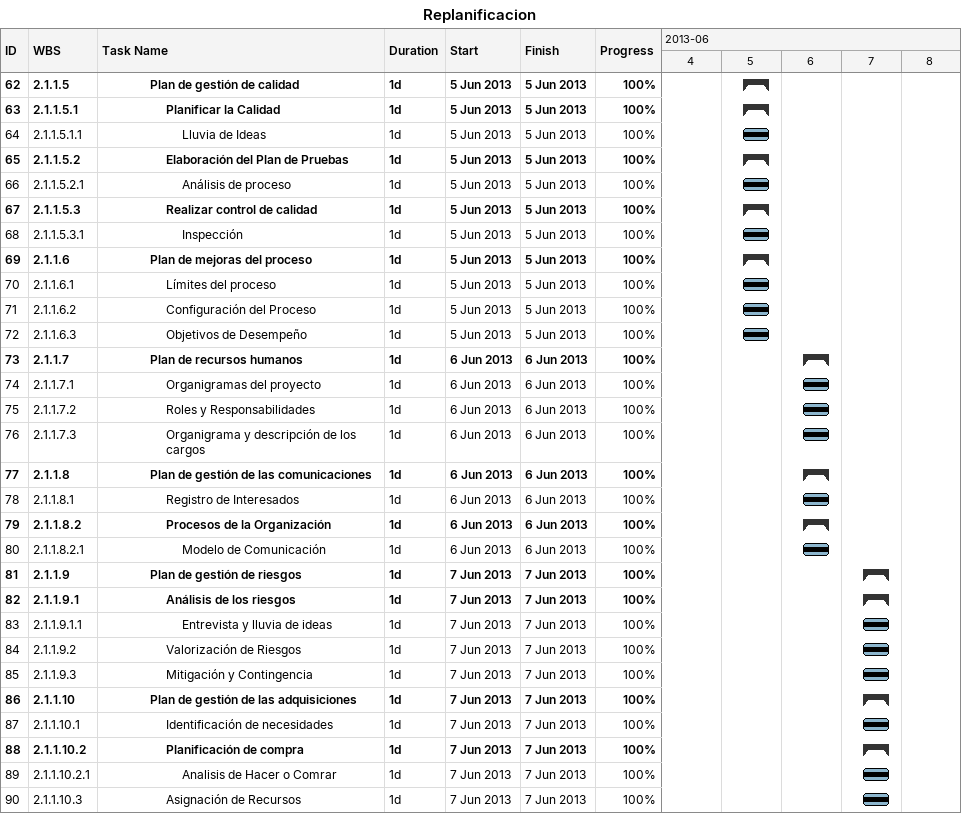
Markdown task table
Replanificacion

| ID | WBS | Task | Duration | Start | Finish | % complete |
|---|---|---|---|---|---|---|
| 62 | 2.1.1.5 | **Plan de gestión de calidad** | 1d | 2013-06-05 | 2013-06-05 | 100 |
| 63 | 2.1.1.5.1 | **Planificar la Calidad** | 1d | 2013-06-05 | 2013-06-05 | 100 |
| 64 | 2.1.1.5.1.1 | Lluvia de Ideas | 1d | 2013-06-05 | 2013-06-05 | 100 |
| 65 | 2.1.1.5.2 | **Elaboración del Plan de Pruebas** | 1d | 2013-06-05 | 2013-06-05 | 100 |
| 66 | 2.1.1.5.2.1 | Análisis de proceso | 1d | 2013-06-05 | 2013-06-05 | 100 |
| 67 | 2.1.1.5.3 | **Realizar control de calidad** | 1d | 2013-06-05 | 2013-06-05 | 100 |
| 68 | 2.1.1.5.3.1 | Inspección | 1d | 2013-06-05 | 2013-06-05 | 100 |
| 69 | 2.1.1.6 | **Plan de mejoras del proceso** | 1d | 2013-06-05 | 2013-06-05 | 100 |
| 70 | 2.1.1.6.1 | Límites del proceso | 1d | 2013-06-05 | 2013-06-05 | 100 |
| 71 | 2.1.1.6.2 | Configuración del Proceso | 1d | 2013-06-05 | 2013-06-05 | 100 |
| 72 | 2.1.1.6.3 | Objetivos de Desempeño | 1d | 2013-06-05 | 2013-06-05 | 100 |
| 73 | 2.1.1.7 | **Plan de recursos humanos** | 1d | 2013-06-06 | 2013-06-06 | 100 |
| 74 | 2.1.1.7.1 | Organigramas del proyecto | 1d | 2013-06-06 | 2013-06-06 | 100 |
| 75 | 2.1.1.7.2 | Roles y Responsabilidades | 1d | 2013-06-06 | 2013-06-06 | 100 |
| 76 | 2.1.1.7.3 | Organigrama y descripción de los cargos | 1d | 2013-06-06 | 2013-06-06 | 100 |
| 77 | 2.1.1.8 | **Plan de gestión de las comunicaciones** | 1d | 2013-06-06 | 2013-06-06 | 100 |
| 78 | 2.1.1.8.1 | Registro de Interesados | 1d | 2013-06-06 | 2013-06-06 | 100 |
| 79 | 2.1.1.8.2 | **Procesos de la Organización** | 1d | 2013-06-06 | 2013-06-06 | 100 |
| 80 | 2.1.1.8.2.1 | Modelo de Comunicación | 1d | 2013-06-06 | 2013-06-06 | 100 |
| 81 | 2.1.1.9 | **Plan de gestión de riesgos** | 1d | 2013-06-07 | 2013-06-07 | 100 |
| 82 | 2.1.1.9.1 | **Análisis de los riesgos** | 1d | 2013-06-07 | 2013-06-07 | 100 |
| 83 | 2.1.1.9.1.1 | Entrevista y lluvia de ideas | 1d | 2013-06-07 | 2013-06-07 | 100 |
| 84 | 2.1.1.9.2 | Valorización de Riesgos | 1d | 2013-06-07 | 2013-06-07 | 100 |
| 85 | 2.1.1.9.3 | Mitigación y Contingencia | 1d | 2013-06-07 | 2013-06-07 | 100 |
| 86 | 2.1.1.10 | **Plan de gestión de las adquisiciones** | 1d | 2013-06-07 | 2013-06-07 | 100 |
| 87 | 2.1.1.10.1 | Identificación de necesidades | 1d | 2013-06-07 | 2013-06-07 | 100 |
| 88 | 2.1.1.10.2 | **Planificación de compra** | 1d | 2013-06-07 | 2013-06-07 | 100 |
| 89 | 2.1.1.10.2.1 | Analisis de Hacer o Comrar | 1d | 2013-06-07 | 2013-06-07 | 100 |
| 90 | 2.1.1.10.3 | Asignación de Recursos | 1d | 2013-06-07 | 2013-06-07 | 100 |
